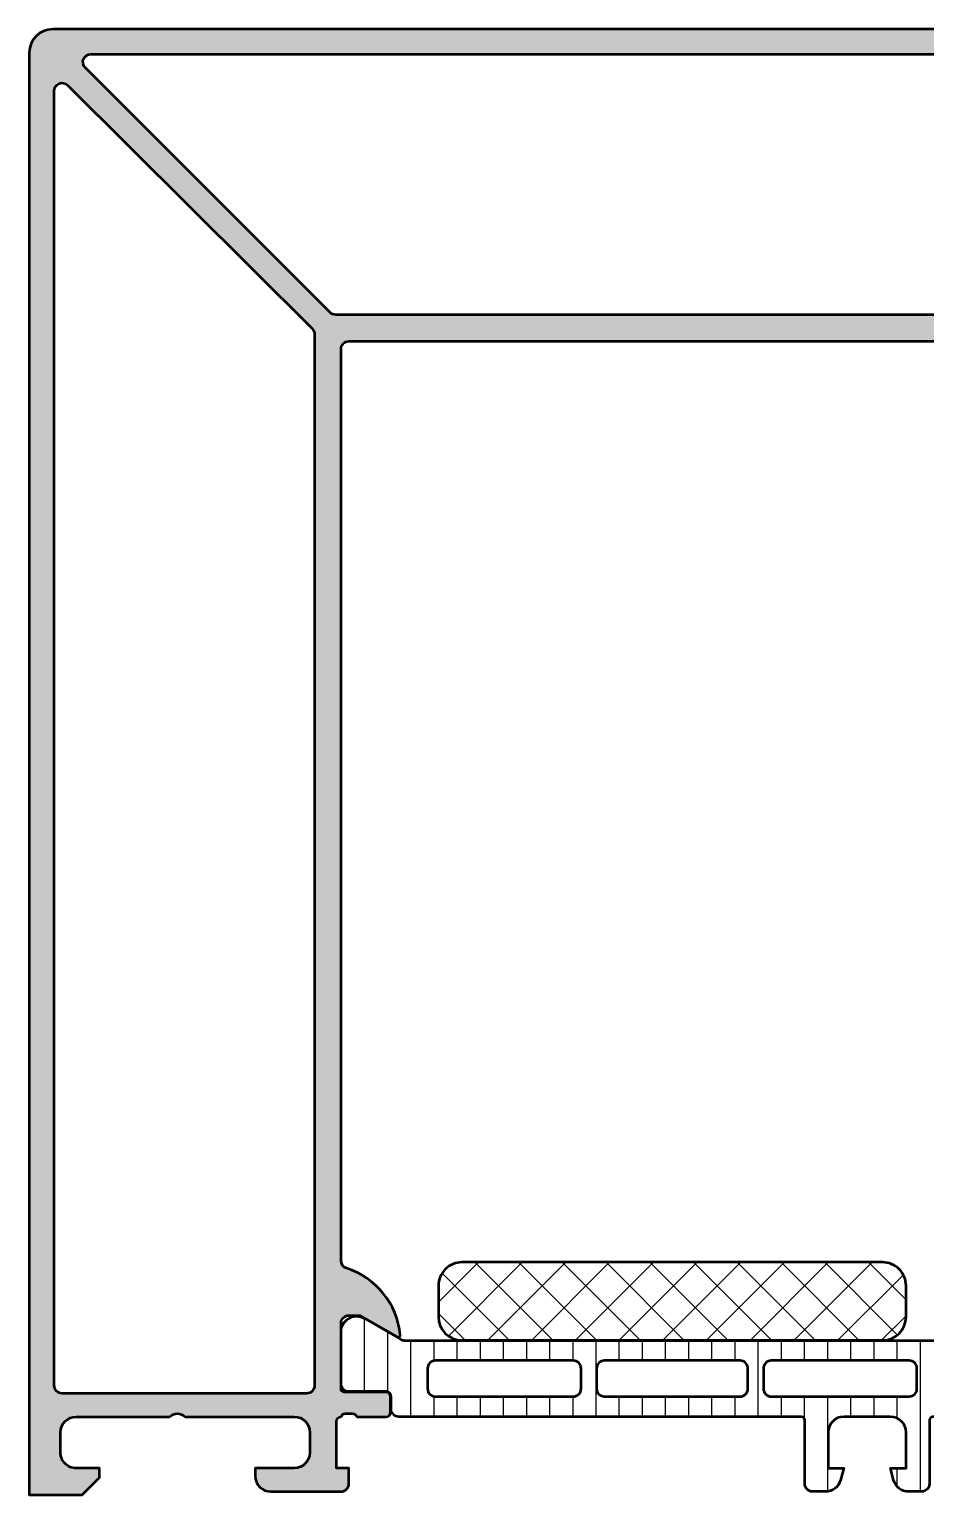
# Model space of a CAD drawing. Extents: x -75 to 44, y -44 to 75.
# Drawn here: x -75 to -17.5, y -19 to 75 of the extents above; entities that cross this region are included whole.
import ezdxf

# ---------------------------------------------------------------- set-up
doc = ezdxf.new("R2010")
doc.units = 0
for name, color, linetype, lineweight in [('0S-Alu contour', 7, 'Continuous', 50), ('0S-Alu hatch', 252, 'Continuous', 25), ('0S-Plastic contour', 254, 'Continuous', 50), ('0S-Plastic hatch', 253, 'Continuous', 25), ('0S-PT contour', 91, 'Continuous', 50), ('0S-PT hatch', 103, 'Continuous', 25)]:
    doc.layers.add(name, color=color, linetype=linetype, lineweight=lineweight)

# ---------------------------------------------------------------- blocks, each defined once
blk = doc.blocks.new('385940__7E99EFBC_4973_408E_94DA_173DC454B51B_')
at = {"layer": '0S-Alu hatch'}
h = blk.add_hatch(color=256, dxfattribs=at)
edge = h.paths.add_edge_path()
edge.add_ellipse((-54.49999999999999, 54.48999389648418), major_axis=(-0.5000000000000071, 0), ratio=1, start_angle=270, end_angle=360, ccw=False)
edge.add_line((-54.49999999999999, 54.98999389648418), (4.000000000000028, 54.98999389648421))
edge.add_ellipse((3.999999999999971, 54.48999389648411), major_axis=(-0.5000000000000995, 0), ratio=1, start_angle=197.7484163560607, end_angle=269.9999999999935, ccw=False)
edge.add_arc((9.23822324117374, 56.16660275833186), 4.999999999999847, 197.7484163560706, 264.3774224492067)
edge.add_arc((8.761880215351681, 51.32811368113251), 0.1381197846483097, 264.3774224492034, 389.9999999999968)
edge.add_line((8.881495457622357, 51.39717357345666), (7.500000000000028, 53.78999389648416))
edge.add_line((7.500000000000028, 53.78999389648416), (7.499999999999971, 54.48999389648424))
edge.add_ellipse((7.999999999999957, 54.48999389648424), major_axis=(-0.4999999999999858, 0), ratio=1, start_angle=270, end_angle=360, ccw=False)
edge.add_line((7.999999999999957, 54.98999389648422), (12.22002568095718, 54.98999389648421))
edge.add_ellipse((12.22002568095718, 54.78999389648421), major_axis=(-0.1999999999999886, 0), ratio=1, start_angle=180, end_angle=270, ccw=False)
edge.add_line((12.42002568095716, 54.78999389648421), (12.42002568095716, 52.10998289647562))
edge.add_arc((12.72002568095718, 52.10998289647562), 0.3000000000000078, 180, 270)
edge.add_line((12.72002568095718, 51.80998289647561), (13.69999999999996, 51.80998289647567))
edge.add_arc((13.69999999999997, 52.10998289647569), 0.2999999999999971, 269.9999999999973, 360)
edge.add_line((13.99999999999997, 52.10998289647569), (14, 53.98999389648412))
edge.add_ellipse((14.07886709564312, 54.25753723700708), major_axis=(-0.2789255417371575, 0), ratio=1, start_angle=-1.1628700728746253, end_angle=73.57540544465621, ccw=False)
edge.add_line((13.79999899999994, 54.26319789648409), (13.79999899999998, 54.71679189648421))
edge.add_ellipse((14.07886702231728, 54.72245065107241), major_axis=(-0.2789254297740709, 0), ratio=1, start_angle=-73.57541436805087, end_angle=1.1624791642789205, ccw=False)
edge.add_ellipse((14.30031261618111, 54.99952532746785), major_axis=(-0.3004638341201161, 0), ratio=1, start_angle=-89.94935190421182, end_angle=1.8178640500228198, ccw=False)
edge.add_line((14.30004701338805, 55.2999890441947), (17.29998767375943, 55.29998904419469))
edge.add_line((17.29998767375943, 55.29998904419469), (17.29998767375943, 54.49999362183141))
edge.add_line((17.29998767375943, 54.49999362183141), (18.29998767375942, 54.50000125122594))
edge.add_arc((18.30001841438009, 54.99997051019443), 0.4999692599135209, 269.9964771677651, 360.0026485613531)
edge.add_line((18.79998767375943, 54.99999362183145), (18.80004870891568, 59.49999362183139))
edge.add_arc((17.79996123834674, 59.49990615126246), 1.000087474394158, 0.0050112561101264, 89.99498874388966)
edge.add_line((17.80004870891618, 60.4999936218314), (17.30004870891568, 60.4999936218314))
edge.add_line((17.30004870891568, 60.4999936218314), (17.30004870891568, 57.9999936218314))
edge.add_ellipse((16.29996131144261, 58.00008101929404), major_axis=(-1.00008740129189, 0), ratio=1, start_angle=90.00501389839292, end_angle=179.9949929319336, ccw=False)
edge.add_line((16.30004882812622, 56.99999362183141), (14.99999999999997, 56.99999362183141))
edge.add_ellipse((14.99999999999997, 57.9999936218314), major_axis=(-1, 0), ratio=1, start_angle=0, end_angle=90, ccw=False)
edge.add_line((13.99999999999997, 57.9999936218314), (13.99999999999997, 64.99999389648431))
edge.add_ellipse((14.52499999999998, 65.49999389648431), major_axis=(-0.7250000000000041, 0), ratio=1, start_angle=-43.60281897270329, end_angle=43.60281897270329, ccw=False)
edge.add_line((13.99999999999997, 65.99999389648431), (13.99999999999997, 71.99999389648427))
edge.add_ellipse((15.00000000000004, 71.99999389648427), major_axis=(-1.000000000000071, 0), ratio=1, start_angle=270, end_angle=360, ccw=False)
edge.add_line((15.00000000000004, 72.99999389648434), (16.29999999999995, 72.99999389648428))
edge.add_ellipse((16.29999999999994, 71.99999389648427), major_axis=(-1.000000000000014, 0), ratio=1, start_angle=180, end_angle=269.9999999999992, ccw=False)
edge.add_line((17.29999999999995, 71.99999389648427), (17.29999999999995, 70.49999389648431))
edge.add_line((17.29999999999995, 70.49999389648431), (17.89999999999998, 70.49999389648431))
edge.add_line((17.89999999999998, 70.49999389648431), (18.99999999999994, 71.59999389648432))
edge.add_line((18.99999999999994, 71.59999389648432), (18.99999999999997, 74.99999389648427))
edge.add_line((18.99999999999997, 74.99999389648427), (-73.50000000000003, 74.99999389648433))
edge.add_arc((-73.49999999999999, 73.49999389648431), 1.500000000000014, 90.0000000000016, 180)
edge.add_line((-75, 73.49999389648431), (-75, -19.00000610351576))
edge.add_line((-75, -19.00000610351576), (-71.60000000000005, -19.00000610351574))
edge.add_line((-71.60000000000005, -19.00000610351574), (-70.5, -17.90000610351572))
edge.add_line((-70.5, -17.90000610351572), (-70.50000000000003, -17.30000610351571))
edge.add_line((-70.50000000000003, -17.30000610351571), (-71.99999999999997, -17.30000610351571))
edge.add_ellipse((-71.99999999999999, -16.30000610351567), major_axis=(-1.000000000000042, 0), ratio=1, start_angle=0, end_angle=90.0000000000008, ccw=False)
edge.add_line((-73.00000000000003, -16.30000610351567), (-73.00000000000003, -15.00000610351577))
edge.add_ellipse((-71.99999999999999, -15.00000610351577), major_axis=(-1.000000000000042, 0), ratio=1, start_angle=270, end_angle=360, ccw=False)
edge.add_line((-71.99999999999999, -14.00000610351573), (-66.00000000002444, -14.00000610351571))
edge.add_ellipse((-65.50001268003986, -14.52501865412734), major_axis=(-0.7250003437551502, 0), ratio=1, start_angle=226.3957930694354, end_angle=313.60140928584553, ccw=False)
edge.add_line((-64.99999972527986, -14.00003051757825), (-57.99999972534709, -14.00003051757825))
edge.add_ellipse((-57.99999972534712, -15.00003051757822), major_axis=(-0.9999999999999715, 0), ratio=1, start_angle=180, end_angle=269.9999999999984, ccw=False)
edge.add_line((-56.99999972534715, -15.00003051757822), (-56.99999972534715, -16.30007934570324))
edge.add_ellipse((-58.00008719591609, -16.29999187513429), major_axis=(-1.000087474394165, 0), ratio=1, start_angle=90.00501125611032, end_angle=179.99498874389, ccw=False)
edge.add_line((-57.99999972534665, -17.30007934570324), (-60.49999972534714, -17.30007934570324))
edge.add_line((-60.49999972534714, -17.30007934570324), (-60.49999972534714, -17.80007934570324))
edge.add_arc((-59.4999122547782, -17.79999187513429), 1.000087474394158, 180.0050112561101, 269.9949887438901)
edge.add_line((-59.49999972534763, -18.80007934570324), (-54.99999972534714, -18.80001831054699))
edge.add_arc((-54.99997661371017, -18.30004905116765), 0.4999692599135361, 269.9973514386522, 360.0035228322907)
edge.add_line((-54.50000735474167, -18.30001831054649), (-54.49999972534715, -17.30001831054699))
edge.add_line((-54.49999972534715, -17.30001831054699), (-55.29999514771042, -17.300018310547))
edge.add_line((-55.29999514771042, -17.300018310547), (-55.29999514771042, -14.30007753096629))
edge.add_ellipse((-54.99985516654843, -14.30014606191614), major_axis=(-0.300139988985832, 0), ratio=1, start_angle=270.02586622576086, end_angle=359.9869176572024, ccw=False)
edge.add_ellipse((-54.73244240317294, -14.07887460457881), major_axis=(-0.2789306595871168, 0), ratio=1, start_angle=268.8375208357147, end_angle=343.57541436804036, ccw=False)
edge.add_line((-54.72678354248385, -13.80000135352485), (-54.27318954248381, -13.80000135352483))
edge.add_ellipse((-54.26752888300675, -14.07886944916799), major_axis=(-0.2789255417371436, 0), ratio=1, start_angle=196.4245945553567, end_angle=271.1628700728879, ccw=False)
edge.add_line((-53.99998554248381, -14.00000235352482), (-52.1199745424753, -14.00000235352482))
edge.add_arc((-52.1199745424753, -13.70000235352486), 0.2999999999999616, 270.0000000000013, 360)
edge.add_line((-51.81997454247534, -13.70000235352486), (-51.81997454247534, -12.720028034482))
edge.add_arc((-52.11997454247532, -12.72002803448198), 0.2999999999999687, 0, 90)
edge.add_line((-52.11997454247532, -12.42002803448201), (-54.8, -12.42002803448204))
edge.add_ellipse((-54.80000000000003, -12.22002803448204), major_axis=(-0.2000000000000028, 0), ratio=1, start_angle=0, end_angle=90.00000000000608, ccw=False)
edge.add_line((-55.00000000000003, -12.22002803448204), (-55.00000000000002, -8.000006103515759))
edge.add_ellipse((-54.5, -8.000006103515773), major_axis=(-0.5000000000000214, 0), ratio=1, start_angle=270, end_angle=360, ccw=False)
edge.add_line((-54.5, -7.500006103515751), (-53.80000000000005, -7.50000610351573))
edge.add_line((-53.80000000000005, -7.50000610351573), (-51.40717967697242, -8.881501561138109))
edge.add_arc((-51.3381197846483, -8.761886318867468), 0.1381197846482713, 240.0000000000035, 365.6225775508021)
edge.add_arc((-56.17660886184727, -9.238229344689344), 4.999999999999413, 5.622577550791834, 72.25158364392814)
edge.add_ellipse((-54.49999999999941, -4.000006103515559), major_axis=(-0.5000000000005862, 0), ratio=1, start_angle=0, end_angle=72.25158364394088, ccw=False)
edge.add_line((-55, -4.000006103515559), (-55, 54.48999389648418))
edge = h.paths.add_edge_path()
edge.add_line((-71.0615159403742, 73.39998672329651), (12.00001537322538, 73.40498970474619))
edge.add_ellipse((12.00001537322537, 72.9049897047462), major_axis=(-0.4999999999999858, 0), ratio=1, start_angle=180, end_angle=269.9999999999984, ccw=False)
edge.add_line((12.50001537322535, 72.9049897047462), (12.50001537322532, 57.19498862206177))
edge.add_ellipse((12.00001537322539, 57.19498862206177), major_axis=(-0.4999999999999343, 0), ratio=1, start_angle=90.0000058531765, end_angle=180, ccw=False)
edge.add_line((12.00001542430399, 56.69498862206184), (-55.35150879034739, 56.68998006297687))
edge.add_ellipse((-55.35150884087968, 57.18998006297694), major_axis=(-0.5000000000000808, 0), ratio=1, start_angle=45.000037045091005, end_angle=90.00000579057422, ccw=False)
edge.add_line((-55.70506200287988, 56.83642644379062), (-71.41506910237437, 72.54643310411026))
edge.add_ellipse((-71.06151594037424, 72.89998672329651), major_axis=(-0.499999999999988, 0), ratio=1, start_angle=-90.00000000000318, end_angle=45.00003704508981, ccw=False)
edge = h.paths.add_edge_path()
edge.add_line((-72.54643878025324, 71.41506089524681), (-56.84631488355535, 55.80506453899158))
edge.add_ellipse((-57.19986850274167, 55.45151137699139), major_axis=(-0.5000000000000784, 0), ratio=1, start_angle=180.0000057905746, end_angle=224.999962954909, ccw=False)
edge.add_line((-56.69986850274159, 55.45151142752368), (-56.69999667358933, -11.99999275158777))
edge.add_ellipse((-57.19999667358933, -11.99999270105547), major_axis=(-0.5000000000000097, 0), ratio=1, start_angle=90, end_angle=180.0000057905746, ccw=False)
edge.add_line((-57.19999667358933, -12.49999270105548), (-72.90005427974833, -12.49999244396146))
edge.add_ellipse((-72.90005427974833, -11.99999244396143), major_axis=(-0.5000000000000285, 0), ratio=1, start_angle=0, end_angle=90, ccw=False)
edge.add_line((-73.40005427974836, -11.99999244396143), (-73.39999239943954, 71.06150773324667))
edge.add_ellipse((-72.89999239943953, 71.06150773324667), major_axis=(-0.5000000000000142, 0), ratio=1, start_angle=224.9999629549068, end_angle=360, ccw=False)
at = {"layer": '0S-Alu contour', "color": 7}
for points in [[(17.29999999999995, 71.99999389648427), (17.29999999999995, 70.49999389648431), (17.89999999999998, 70.49999389648431), (18.99999999999994, 71.59999389648432), (18.99999999999997, 74.99999389648427), (-73.50000000000003, 74.99999389648433)], [(-75, 73.49999389648431), (-75, -19.00000610351576), (-71.60000000000005, -19.00000610351574), (-70.5, -17.90000610351572), (-70.50000000000003, -17.30000610351571), (-71.99999999999997, -17.30000610351571)], [(-71.0615159403742, 73.39998672329651), (12.00001537322538, 73.40498970474619)], [(-55.70506200287988, 56.83642644379062), (-71.41506910237437, 72.54643310411026)], [(12.50001537322535, 72.9049897047462), (12.50001537322532, 57.19498862206177)], [(15.00000000000004, 72.99999389648434), (16.29999999999995, 72.99999389648428)], [(13.99999999999997, 65.99999389648431), (13.99999999999997, 71.99999389648427)], [(-73.40005427974836, -11.99999244396143), (-73.39999239943954, 71.06150773324667)], [(-72.54643878025324, 71.41506089524681), (-56.84631488355535, 55.80506453899158)], [(13.99999999999997, 57.9999936218314), (13.99999999999997, 64.99999389648431)], [(17.80004870891618, 60.4999936218314), (17.30004870891568, 60.4999936218314), (17.30004870891568, 57.9999936218314)], [(18.79998767375943, 54.99999362183145), (18.80004870891568, 59.49999362183139)], [(12.00001542430399, 56.69498862206184), (-55.35150879034739, 56.68998006297687)], [(16.30004882812622, 56.99999362183141), (14.99999999999997, 56.99999362183141)], [(-56.69986850274159, 55.45151142752368), (-56.69999667358933, -11.99999275158777)], [(-54.49999999999999, 54.98999389648418), (4.000000000000028, 54.98999389648421)], [(7.999999999999957, 54.98999389648422), (12.22002568095718, 54.98999389648421)], [(12.42002568095716, 54.78999389648421), (12.42002568095716, 52.10998289647562)], [(13.79999899999994, 54.26319789648409), (13.79999899999998, 54.71679189648421)], [(14.30004701338805, 55.2999890441947), (17.29998767375943, 55.29998904419469), (17.29998767375943, 54.49999362183141), (18.29998767375942, 54.50000125122594)], [(-55, -4.000006103515559), (-55, 54.48999389648418)], [(8.881495457622357, 51.39717357345666), (7.500000000000028, 53.78999389648416), (7.499999999999971, 54.48999389648424)], [(13.99999999999997, 52.10998289647569), (14, 53.98999389648412)], [(12.72002568095718, 51.80998289647561), (13.69999999999996, 51.80998289647567)], [(-54.5, -7.500006103515751), (-53.80000000000005, -7.50000610351573), (-51.40717967697242, -8.881501561138109)], [(-55.00000000000003, -12.22002803448204), (-55.00000000000002, -8.000006103515759)], [(-57.19999667358933, -12.49999270105548), (-72.90005427974833, -12.49999244396146)], [(-52.11997454247532, -12.42002803448201), (-54.8, -12.42002803448204)], [(-51.81997454247534, -13.70000235352486), (-51.81997454247534, -12.720028034482)], [(-71.99999999999999, -14.00000610351573), (-66.00000000002444, -14.00000610351571)], [(-64.99999972527986, -14.00003051757825), (-57.99999972534709, -14.00003051757825)], [(-54.72678354248385, -13.80000135352485), (-54.27318954248381, -13.80000135352483)], [(-53.99998554248381, -14.00000235352482), (-52.1199745424753, -14.00000235352482)], [(-73.00000000000003, -16.30000610351567), (-73.00000000000003, -15.00000610351577)], [(-56.99999972534715, -15.00003051757822), (-56.99999972534715, -16.30007934570324)], [(-54.50000735474167, -18.30001831054649), (-54.49999972534715, -17.30001831054699), (-55.29999514771042, -17.300018310547), (-55.29999514771042, -14.30007753096629)], [(-57.99999972534665, -17.30007934570324), (-60.49999972534714, -17.30007934570324), (-60.49999972534714, -17.80007934570324)], [(-59.49999972534763, -18.80007934570324), (-54.99999972534714, -18.80001831054699)]]:
    blk.add_lwpolyline(points, dxfattribs=at)
for centre, radius, start, end in [((-73.49999999999999, 73.49999389648431), 1.500000000000014, 90.0000000000016, 180), ((17.79996123834674, 59.49990615126246), 1.000087474394158, 0.0050112561101264, 89.99498874388966), ((9.23822324117374, 56.16660275833186), 4.999999999999847, 197.7484163560706, 264.3774224492067), ((18.30001841438009, 54.99997051019443), 0.4999692599135209, 269.9964771677651, 0.0026485613531484), ((12.72002568095718, 52.10998289647562), 0.3000000000000078, 180, 270), ((13.69999999999997, 52.10998289647569), 0.2999999999999971, 269.9999999999973, 0), ((8.761880215351681, 51.32811368113251), 0.1381197846483097, 264.3774224492034, 29.99999999999678), ((-56.17660886184727, -9.238229344689344), 4.999999999999413, 5.622577550791834, 72.25158364392814), ((-51.3381197846483, -8.761886318867468), 0.1381197846482713, 240.0000000000035, 5.622577550802157), ((-52.11997454247532, -12.72002803448198), 0.2999999999999687, 0, 90), ((-52.1199745424753, -13.70000235352486), 0.2999999999999616, 270.0000000000013, 0), ((-59.4999122547782, -17.79999187513429), 1.000087474394158, 180.0050112561101, 269.9949887438901), ((-54.99997661371017, -18.30004905116765), 0.4999692599135361, 269.9973514386522, 0.0035228322906619)]:
    blk.add_arc(centre, radius, start, end, dxfattribs=at)
at = {"layer": '0S-Alu contour', "color": 7, "extrusion": (0, 0, -1)}
for centre, radius, start, end in [((71.06151594037424, 72.89998672329651), 0.499999999999988, 314.9999629549102, 90.00000000000325), ((-12.00001537322537, 72.9049897047462), 0.4999999999999858, 90.0000000000016, 180), ((-15.00000000000004, 71.99999389648427), 1.000000000000071, 0, 90), ((-16.29999999999994, 71.99999389648427), 1.000000000000014, 90.00000000000081, 180), ((72.89999239943953, 71.06150773324667), 0.5000000000000142, 0, 135.0000370450932), ((-14.52499999999998, 65.49999389648431), 0.7250000000000041, 316.3971810272967, 43.60281897270331), ((-14.99999999999997, 57.9999936218314), 1, 270, 0), ((-16.29996131144261, 58.00008101929404), 1.00008740129189, 180.0050070680665, 269.9949861016071), ((55.35150884087968, 57.18998006297694), 0.5000000000000808, 269.9999942094258, 314.999962954909), ((-12.00001537322539, 57.19498862206177), 0.4999999999999343, 180, 269.9999941468235), ((57.19986850274167, 55.45151137699139), 0.5000000000000784, 135.000037045091, 179.9999942094254), ((54.49999999999999, 54.48999389648418), 0.5000000000000071, 0, 90), ((-3.999999999999971, 54.48999389648411), 0.5000000000000995, 90.00000000000651, 162.2515836439393), ((-7.999999999999957, 54.48999389648424), 0.4999999999999858, 0, 90), ((-12.22002568095718, 54.78999389648421), 0.1999999999999886, 90, 180), ((-14.07886702231728, 54.72245065107241), 0.2789254297740709, 358.8375208357211, 73.57541436805099), ((-14.30031261618111, 54.99952532746785), 0.3004638341201162, 358.1821359499772, 89.94935190421191), ((-14.07886709564312, 54.25753723700708), 0.2789255417371575, 286.4245945553438, 1.162870072874627), ((54.49999999999941, -4.000006103515559), 0.5000000000005862, 287.7484163560591, 0), ((54.5, -8.000006103515773), 0.5000000000000214, 0, 90), ((72.90005427974833, -11.99999244396143), 0.5000000000000285, 270, 0), ((57.19999667358933, -11.99999270105547), 0.5000000000000097, 179.9999942094254, 270), ((54.80000000000003, -12.22002803448204), 0.2000000000000028, 269.9999999999939, 0), ((71.99999999999999, -15.00000610351577), 1.000000000000042, 0, 90), ((65.50001268003986, -14.52501865412734), 0.7250003437551502, 46.39859071415444, 133.6042069305646), ((57.99999972534712, -15.00003051757822), 0.9999999999999715, 90.0000000000016, 180), ((54.99985516654843, -14.30014606191614), 0.300139988985832, 0.0130823427975984, 89.97413377423916), ((54.73244240317294, -14.07887460457881), 0.2789306595871168, 16.42458563195964, 91.1624791642853), ((54.26752888300675, -14.07886944916799), 0.2789255417371436, 88.83712992711207, 163.5754054446433), ((71.99999999999999, -16.30000610351567), 1.000000000000042, 269.9999999999992, 0), ((58.00008719591609, -16.29999187513429), 1.000087474394165, 180.0050112561101, 269.9949887438897)]:
    blk.add_arc(centre, radius, start, end, dxfattribs=at)
blk = doc.blocks.new('284027__4EF70431_8FF4_42D6_A53C_5322EBE0FC2A___3E1DC034_F42A_4743_907E_F9FC53BD4DE8_')
at = {"layer": '0S-Plastic hatch'}
h = blk.add_hatch(dxfattribs=at)
h.set_pattern_fill('ANSI31', color=256, scale=0.4680000000000001, angle=45, style=0)
h.set_pattern_definition([(90, (0, 0), (-1.4859, 0), [])])
edge = h.paths.add_edge_path()
edge.add_ellipse((-24.75120229122878, -18.30243247133364), major_axis=(-0.4999999999999432, 0), ratio=1, start_angle=0, end_angle=90, ccw=False)
edge.add_line((-25.25120229122872, -18.30243247133364), (-25.25120229122873, -14.20243247134535))
edge.add_arc((-25.45537538707197, -14.20416102424062), 0.2041804127758787, 0.4850610657200016, 88.8441310561839)
edge.add_line((-25.45125658823263, -14.00002215861859), (-51.29262339778481, -13.99999923706059))
edge.add_ellipse((-51.29260796640051, -13.50000191620074), major_axis=(-0.4999973210979765, 0), ratio=1, start_angle=-0.0023822800018251655, end_angle=89.9982316841407, ccw=False)
edge.add_line((-51.79260528706629, -13.49998112699726), (-51.7925766606481, -12.68964979418312))
edge.add_arc((-52.0925766604513, -12.68963892794882), 0.299999999999997, 359.9979247021015, 449.9979247021015)
edge.add_line((-52.09256579421691, -12.38963892814561), (-54.49256418760247, -12.38988394872643))
edge.add_ellipse((-54.49254871698271, -11.88988797152018), major_axis=(-0.4999959774455959, 0), ratio=1, start_angle=-0.0023777790715939773, end_angle=89.99822718330012, ccw=False)
edge.add_line((-54.99254469399775, -11.88986722165028), (-54.99241804653364, -8.413325725844459))
edge.add_ellipse((-54.00260512706295, -8.55567222672623), major_axis=(-0.9999960709244724, 0), ratio=1, start_angle=237.2709086022727, end_angle=351.8163166502146, ccw=False)
edge.add_line((-53.46193973131241, -7.714439160505994), (-51.17833064206305, -9.032991589962393))
edge.add_arc((-50.92831498386864, -8.599987928710334), 0.5000000000000507, 239.9979281027702, 269.9978647972844)
edge.add_line((-50.92833361702743, -9.099987928363191), (-16.57406486142845, -9.101074240794276))
edge.add_arc((-16.57404727380663, -8.60107424110359), 0.5000000000000075, 269.9979846069958, 299.9979213014629)
edge.add_line((-16.32406298372984, -9.034096012744245), (-14.04035838247476, -7.715709014957212))
edge.add_ellipse((-13.49975392838027, -8.556981245615987), major_axis=(-0.9999960709244737, 0), ratio=1, start_angle=188.1795327540136, end_angle=302.7249408019542, ccw=False)
edge.add_line((-12.50993069970385, -8.414706448701764), (-12.51005734716795, -11.89124794450762))
edge.add_ellipse((-13.01005332437417, -11.89123247388787), major_axis=(-0.4999959774455604, 0), ratio=1, start_angle=89.99762222092869, end_angle=179.9982271832753, ccw=False)
edge.add_line((-13.01007407424406, -12.39122845090286), (-15.41007244358257, -12.39080957069008))
edge.add_arc((-15.41008330981689, -12.69080957049328), 0.2999999999999952, 89.99792470211386, 179.9979247021014)
edge.add_line((-15.71008330962009, -12.6907987042589), (-15.7101119360383, -13.50113003707386))
edge.add_ellipse((-16.21010925689815, -13.50111460568956), major_axis=(-0.4999973210979765, 0), ratio=1, start_angle=89.9976177199984, end_angle=179.998231684107, ccw=False)
edge.add_line((-16.21013004610162, -14.00111192635535), (-17.05120229122873, -14.00243247134528))
edge.add_arc((-17.05120229122873, -14.20243247134527), 0.1999999999999868, 90, 180)
edge.add_line((-17.25120229122872, -14.20243247134527), (-17.25120229122872, -18.30243247133363))
edge.add_ellipse((-17.75120229122872, -18.30243247133364), major_axis=(-0.5, 0), ratio=1, start_angle=90, end_angle=180, ccw=False)
edge.add_line((-17.75120229122872, -18.80243247133364), (-18.58195151458678, -18.80243247133318))
edge.add_ellipse((-18.58195151458675, -17.80243247133373), major_axis=(-0.9999999999994457, 0), ratio=1, start_angle=15.000000001080025, end_angle=89.9999999999988, ccw=False)
edge.add_line((-19.54787734087041, -18.06125151645431), (-19.75120229122866, -17.30243247133376))
edge.add_line((-19.75120229122866, -17.30243247133376), (-18.75120229122872, -17.30243247133363))
edge.add_line((-18.75120229122872, -17.30243247133363), (-18.75120229122872, -15.00243247134529))
edge.add_arc((-19.75532877543036, -15.0041417170665), 1.004127938958018, 0.0975300153166062, 89.76591227868444)
edge.add_line((-19.75122632025456, -14.0000221586186), (-22.75110467439827, -14.0000221586186))
edge.add_arc((-22.74707631855113, -15.00414150518631), 1.004127427074072, 90.22985967848562, 179.9024820249151)
edge.add_line((-23.75120229122873, -15.00243247134523), (-23.75120229122873, -17.30243247133364))
edge.add_line((-23.75120229122873, -17.30243247133364), (-22.75120229122872, -17.30243247133364))
edge.add_line((-22.75120229122872, -17.30243247133364), (-22.95452724155691, -18.0612515164543))
edge.add_ellipse((-23.92045306784114, -17.8024324713335), major_axis=(-1.000000000000062, 0), ratio=1, start_angle=90.0000000000012, end_angle=164.9999999989167, ccw=False)
edge.add_line((-23.92045306784112, -18.80243247133356), (-24.75120229122878, -18.80243247133359))
edge = h.paths.add_edge_path()
edge.add_line((-40.10119604586716, -10.40053985733456), (-48.95118994234671, -10.40053985733456))
edge.add_arc((-48.95119358170578, -10.90053621797793), 0.4999963606566104, 89.99958295713537, 180.0004170428646)
edge.add_line((-49.45118994234914, -10.90053985733699), (-49.45118994234915, -12.20053396360131))
edge.add_arc((-48.95118994053618, -12.20055053639927), 0.5000000020876288, 179.998100897252, 269.9999997916585)
edge.add_line((-48.9511899423543, -12.7005505384869), (-40.10119604587004, -12.70055053848691))
edge.add_arc((-40.10119604774749, -12.20055053632961), 0.5000000021573054, 270.0000002151411, 360.0018990893139)
edge.add_line((-39.60119604586486, -12.20053396364889), (-39.60119604586484, -10.90053985733689))
edge.add_arc((-40.10119240650809, -10.90053621797783), 0.4999963606565038, 359.9995829571354, 450.0004170428645)
edge = h.paths.add_edge_path()
edge.add_line((-18.55121130535235, -10.40053985732418), (-27.40118994304522, -10.40053985732419))
edge.add_arc((-27.40119358240429, -10.90053621796751), 0.4999963606565677, 89.99958295713537, 180.0004170428646)
edge.add_line((-27.90118994304761, -10.90053985732658), (-27.90118994304761, -12.20053396359094))
edge.add_arc((-27.40118994123465, -12.2005505363889), 0.5000000020876181, 179.998100897252, 270)
edge.add_line((-27.40118994123465, -12.70055053847652), (-18.55118078777422, -12.70055053847652))
edge.add_arc((-18.55118078777422, -12.20056579726559), 0.4999847412109287, 270, 360)
edge.add_line((-18.05119604656329, -12.20056579726559), (-18.05119604656329, -10.90055511611324))
edge.add_arc((-18.55121130535235, -10.90055511611324), 0.5000152587890554, 0, 90)
edge = h.paths.add_edge_path()
edge.add_line((-29.40118994304761, -10.40053985732418), (-38.10119604656328, -10.40053985732417))
edge.add_arc((-38.10119604656328, -10.90053985732419), 0.5000000000000142, 90, 180)
edge.add_line((-38.60119604656329, -10.90053985732419), (-38.60119604656329, -12.20055053847653))
edge.add_arc((-38.10119604656329, -12.20055053847653), 0.5000000000000071, 180, 269.9999999994024)
edge.add_line((-38.10119604656851, -12.70055053847654), (-29.40118994305282, -12.70055053847653))
edge.add_arc((-29.40118994304761, -12.20055053847653), 0.4999999999999983, 269.999999999404, 360)
edge.add_line((-28.90118994304761, -12.20055053847653), (-28.90118994304762, -10.90053985732417))
edge.add_arc((-29.40118994304761, -10.90053985732417), 0.4999999999999929, 0, 90)
at = {"layer": '0S-Alu contour', "color": 7}
for points in [[(-49.45118994234914, -10.90053985733699), (-49.45118994234915, -12.20053396360131)], [(-40.10119604586716, -10.40053985733456), (-48.95118994234671, -10.40053985733456)], [(-39.60119604586486, -12.20053396364889), (-39.60119604586484, -10.90053985733689)], [(-38.60119604656329, -10.90053985732419), (-38.60119604656329, -12.20055053847653)], [(-29.40118994304761, -10.40053985732418), (-38.10119604656328, -10.40053985732417)], [(-28.90118994304761, -12.20055053847653), (-28.90118994304762, -10.90053985732417)], [(-27.90118994304761, -10.90053985732658), (-27.90118994304761, -12.20053396359094)], [(-18.55121130535235, -10.40053985732418), (-27.40118994304522, -10.40053985732419)], [(-18.05119604656329, -12.20056579726559), (-18.05119604656329, -10.90055511611324)], [(-48.9511899423543, -12.7005505384869), (-40.10119604587004, -12.70055053848691)], [(-38.10119604656851, -12.70055053847654), (-29.40118994305282, -12.70055053847653)], [(-27.40118994123465, -12.70055053847652), (-18.55118078777422, -12.70055053847652)]]:
    blk.add_lwpolyline(points, dxfattribs=at)
for centre, radius, start, end in [((-48.95119358170578, -10.90053621797793), 0.4999963606566104, 89.99958295713537, 180.0004170428646), ((-40.10119240650809, -10.90053621797783), 0.4999963606565038, 359.9995829571354, 90.00041704286463), ((-38.10119604656328, -10.90053985732419), 0.5000000000000142, 90, 180), ((-29.40118994304761, -10.90053985732417), 0.4999999999999929, 0, 90), ((-27.40119358240429, -10.90053621796751), 0.4999963606565677, 89.99958295713537, 180.0004170428646), ((-18.55121130535235, -10.90055511611324), 0.5000152587890554, 0, 90), ((-48.95118994053618, -12.20055053639927), 0.5000000020876288, 179.998100897252, 269.9999997916585), ((-40.10119604774749, -12.20055053632961), 0.5000000021573054, 270.0000002151411, 0.0018990893139305), ((-38.10119604656329, -12.20055053847653), 0.5000000000000071, 180, 269.9999999994024), ((-29.40118994304761, -12.20055053847653), 0.4999999999999983, 269.999999999404, 0), ((-27.40118994123465, -12.2005505363889), 0.5000000020876181, 179.998100897252, 270), ((-18.55118078777422, -12.20056579726559), 0.4999847412109287, 270, 0)]:
    blk.add_arc(centre, radius, start, end, dxfattribs=at)
at = {"layer": '0S-Plastic contour', "color": 7}
for points in [[(-54.99254469399775, -11.88986722165028), (-54.99241804653364, -8.413325725844459)], [(-53.46193973131241, -7.714439160505994), (-51.17833064206305, -9.032991589962393)], [(-16.32406298372984, -9.034096012744245), (-14.04035838247476, -7.715709014957212)], [(-12.50993069970385, -8.414706448701764), (-12.51005734716795, -11.89124794450762)], [(-50.92833361702743, -9.099987928363191), (-16.57406486142845, -9.101074240794276)], [(-52.09256579421691, -12.38963892814561), (-54.49256418760247, -12.38988394872643)], [(-51.79260528706629, -13.49998112699726), (-51.7925766606481, -12.68964979418312)], [(-15.71008330962009, -12.6907987042589), (-15.7101119360383, -13.50113003707386)], [(-13.01007407424406, -12.39122845090286), (-15.41007244358257, -12.39080957069008)], [(-25.45125658823263, -14.00002215861859), (-51.29262339778481, -13.99999923706059)], [(-19.75122632025456, -14.0000221586186), (-22.75110467439827, -14.0000221586186)], [(-16.21013004610162, -14.00111192635535), (-17.05120229122873, -14.00243247134528)], [(-25.25120229122872, -18.30243247133364), (-25.25120229122873, -14.20243247134535)], [(-23.75120229122873, -15.00243247134523), (-23.75120229122873, -17.30243247133364), (-22.75120229122872, -17.30243247133364), (-22.95452724155691, -18.0612515164543)], [(-19.54787734087041, -18.06125151645431), (-19.75120229122866, -17.30243247133376), (-18.75120229122872, -17.30243247133363), (-18.75120229122872, -15.00243247134529)], [(-17.25120229122872, -14.20243247134527), (-17.25120229122872, -18.30243247133363)], [(-23.92045306784112, -18.80243247133356), (-24.75120229122878, -18.80243247133359)], [(-17.75120229122872, -18.80243247133364), (-18.58195151458678, -18.80243247133318)]]:
    blk.add_lwpolyline(points, dxfattribs=at)
at = {"layer": '0S-Plastic contour', "color": 7, "extrusion": (0, 0, -1)}
for centre, radius, start, end in [((54.00260512706295, -8.55567222672623), 0.9999960709244724, 8.183683349785394, 122.7290913977273), ((13.49975392838027, -8.556981245615987), 0.9999960709244737, 57.27505919804585, 171.8204672459864), ((54.49254871698271, -11.88988797152018), 0.4999959774455959, 270.0017728166999, 0.0023777790715539), ((13.01005332437417, -11.89123247388787), 0.4999959774455604, 180.0017728167248, 270.0023777790713), ((51.29260796640051, -13.50000191620074), 0.4999973210979765, 270.0017683158593, 0.0023822800018465), ((16.21010925689815, -13.50111460568956), 0.4999973210979765, 180.001768315893, 270.0023822800016), ((24.75120229122878, -18.30243247133364), 0.4999999999999432, 270, 0), ((23.92045306784114, -17.8024324713335), 1.000000000000062, 195.0000000010834, 269.9999999999988), ((18.58195151458675, -17.80243247133373), 0.9999999999994457, 270.0000000000012, 344.99999999892), ((17.75120229122872, -18.30243247133364), 0.5, 180, 270)]:
    blk.add_arc(centre, radius, start, end, dxfattribs=at)
at = {"layer": '0S-Plastic contour', "color": 7}
for centre, radius, start, end in [((-50.92831498386864, -8.599987928710334), 0.5000000000000507, 239.9979281027702, 269.9978647972844), ((-16.57404727380663, -8.60107424110359), 0.5000000000000075, 269.9979846069958, 299.9979213014629), ((-52.0925766604513, -12.68963892794882), 0.299999999999997, 359.9979247021015, 89.99792470210166), ((-15.41008330981689, -12.69080957049328), 0.2999999999999952, 89.99792470211386, 179.9979247021014), ((-25.45537538707197, -14.20416102424062), 0.2041804127758787, 0.4850610657200016, 88.8441310561839), ((-22.74707631855113, -15.00414150518631), 1.004127427074072, 90.22985967848562, 179.9024820249151), ((-19.75532877543036, -15.0041417170665), 1.004127938958018, 0.0975300153166062, 89.76591227868444), ((-17.05120229122873, -14.20243247134527), 0.1999999999999868, 90, 180)]:
    blk.add_arc(centre, radius, start, end, dxfattribs=at)
blk = doc.blocks.new('368710__B5923EDC_3105_4514_A9CB_C723DD493444_')
at = {"layer": '0S-PT hatch'}
h = blk.add_hatch(dxfattribs=at)
h.set_pattern_fill('ANSI37', color=256, scale=0.625, angle=90, style=0)
h.set_pattern_definition([(135, (0, 0), (-1.403165018917055, -1.403165018917055), []), (225, (0, 0), (1.403165018917055, -1.403165018917055), [])])
edge = h.paths.add_edge_path()
edge.add_line((-20.25107660496465, -4.093356683073693), (-47.25107660496465, -4.093356683073693))
edge.add_arc((-47.25107660496466, -5.593356683073665), 1.499999999999985, 89.99999999999946, 180)
edge.add_line((-48.75107660496465, -5.593356683073665), (-48.75107660496465, -7.593356683073693))
edge.add_arc((-47.25107660496466, -7.593356683073693), 1.499999999999992, 180, 270)
edge.add_line((-47.25107660496466, -9.093356683073686), (-20.25107660496465, -9.093356683073694))
edge.add_arc((-20.25107660496465, -7.593356683073679), 1.500000000000007, 270, 360)
edge.add_line((-18.75107660496464, -7.593356683073679), (-18.75107660496465, -5.593356683073693))
edge.add_arc((-20.25107660496463, -5.593356683073679), 1.499999999999992, 0, 90.0000000000011)
at = {"layer": '0S-PT contour', "color": 7}
for points in [[(-20.25107660496465, -4.093356683073693), (-47.25107660496465, -4.093356683073693)], [(-48.75107660496465, -5.593356683073665), (-48.75107660496465, -7.593356683073693)], [(-18.75107660496464, -7.593356683073679), (-18.75107660496465, -5.593356683073693)], [(-47.25107660496466, -9.093356683073686), (-20.25107660496465, -9.093356683073694)]]:
    blk.add_lwpolyline(points, dxfattribs=at)
for centre, radius, start, end in [((-47.25107660496466, -5.593356683073665), 1.499999999999985, 89.99999999999946, 180), ((-20.25107660496463, -5.593356683073679), 1.499999999999992, 0, 90.0000000000011), ((-47.25107660496466, -7.593356683073693), 1.499999999999992, 180, 270), ((-20.25107660496465, -7.593356683073679), 1.500000000000007, 270, 0)]:
    blk.add_arc(centre, radius, start, end, dxfattribs=at)
blk = doc.blocks.new('368710__9068BFFF_C513_4932_809A_CF39747E9DA9_')
at = {"layer": '0S-Alu contour', "color": 7}
blk.add_blockref('385940__7E99EFBC_4973_408E_94DA_173DC454B51B_', (0, 0), dxfattribs=at)
at = {"layer": '0S-Plastic contour', "color": 7}
blk.add_blockref('284027__4EF70431_8FF4_42D6_A53C_5322EBE0FC2A___3E1DC034_F42A_4743_907E_F9FC53BD4DE8_', (0, 0), dxfattribs=at)
at = {"layer": '0S-PT contour', "color": 7}
blk.add_blockref('368710__B5923EDC_3105_4514_A9CB_C723DD493444_', (0, 0), dxfattribs=at)

msp = doc.modelspace()

# ---------------------------------------------------------------- block references
at = {"layer": '0S-Alu contour', "color": 7}
msp.add_blockref('368710__9068BFFF_C513_4932_809A_CF39747E9DA9_', (0, 0), dxfattribs=at)

doc.saveas('drawing.dxf')
